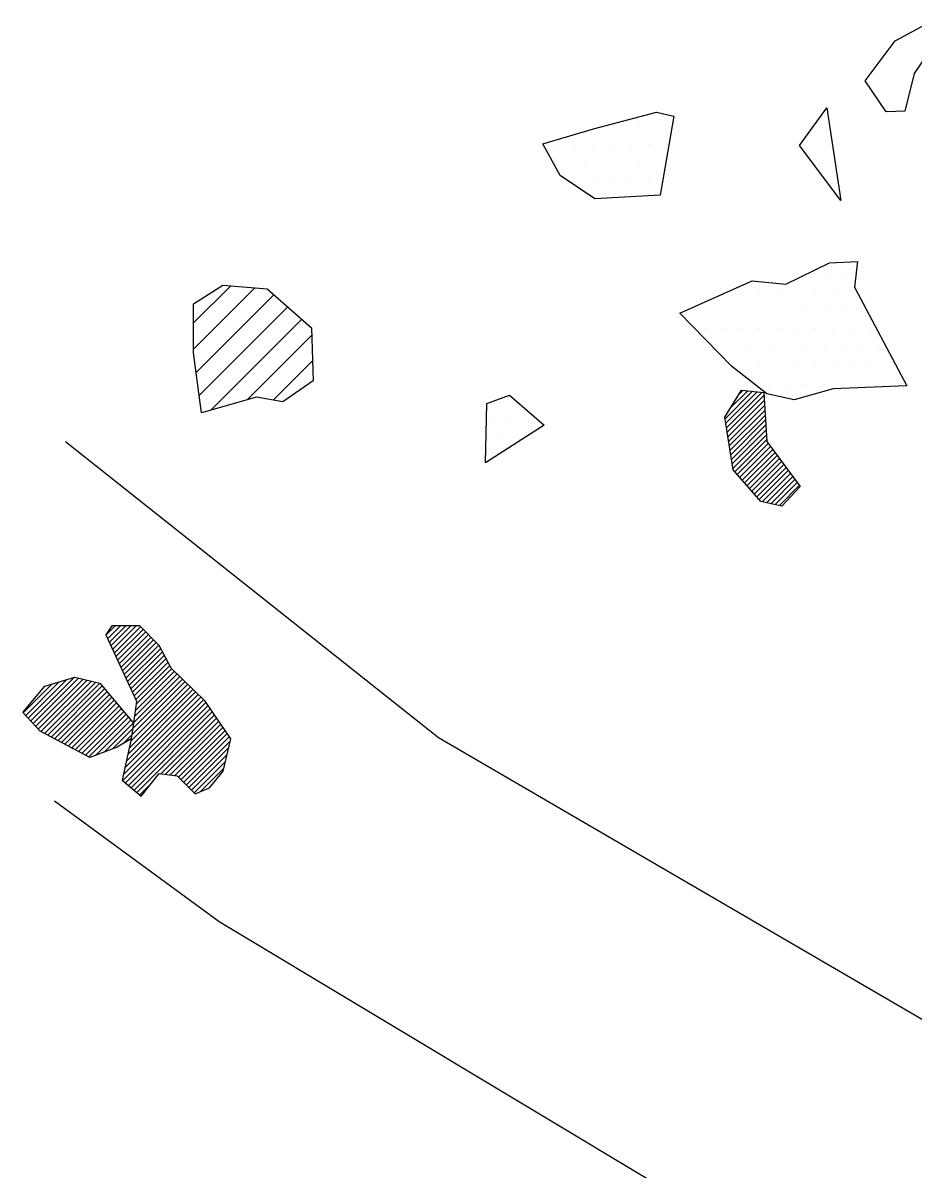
# Model space of a CAD drawing. Header units: metres. Extents: x -12.33 to -9.56, y -16.5 to -11.84.
# Drawn here: x -12.33 to -11.726, y -13.707 to -12.931 of the extents above; entities that cross this region are included whole.
import ezdxf

# ---------------------------------------------------------------- set-up
doc = ezdxf.new("R2010")
doc.units = ezdxf.units.M
doc.header["$LTSCALE"] = 25
doc.header["$MEASUREMENT"] = 0
doc.layers.get('0').update_dxf_attribs({"linetype": 'CONTINUOUS'})
for name, color, linetype in [('BEFUND', 1, 'CONTINUOUS'), ('FEUER', 1, 'CONTINUOUS'), ('KNOCHEN', 2, 'CONTINUOUS'), ('KNOCHENSCHRAFF', 2, 'CONTINUOUS'), ('STEINE', 4, 'CONTINUOUS'), ('STEINESCHRAFF', 4, 'CONTINUOUS')]:
    doc.layers.add(name, color=color, linetype=linetype)

# ---------------------------------------------------------------- blocks, each defined once
blk = doc.blocks.new('*X1')
at = {"color": 0}
for p, q in [((-1185.473, -1319.824), (-1183.615, -1317.966)), ((-1185.426, -1320.13), (-1183.294, -1317.998)), ((-1185.378, -1320.435), (-1182.973, -1318.03)), ((-1185.33, -1320.741), (-1182.829, -1318.24)), ((-1185.118, -1319.115), (-1183.936, -1317.933)), ((-1184.56, -1318.203), (-1184.258, -1317.901)), ((-1185.282, -1321.047), (-1182.809, -1318.573)), ((-1185.235, -1321.353), (-1182.789, -1318.907)), ((-1185.187, -1321.658), (-1182.768, -1319.24)), ((-1185.139, -1321.964), (-1182.748, -1319.573)), ((-1185.091, -1322.27), (-1182.728, -1319.907)), ((-1185.044, -1322.576), (-1182.708, -1320.24)), ((-1184.996, -1322.882), (-1182.688, -1320.573)), ((-1184.948, -1323.187), (-1182.667, -1320.907)), ((-1184.82, -1323.413), (-1182.647, -1321.24)), ((-1184.655, -1323.601), (-1182.541, -1321.488)), ((-1184.489, -1323.789), (-1182.392, -1321.692)), ((-1184.324, -1323.977), (-1182.243, -1321.896)), ((-1184.158, -1324.166), (-1182.093, -1322.1)), ((-1183.993, -1324.354), (-1181.944, -1322.305)), ((-1183.828, -1324.542), (-1181.794, -1322.509)), ((-1183.662, -1324.73), (-1181.645, -1322.713)), ((-1183.497, -1324.918), (-1181.496, -1322.917)), ((-1183.331, -1325.106), (-1181.346, -1323.121)), ((-1183.166, -1325.294), (-1181.197, -1323.325)), ((-1182.962, -1325.444), (-1181.047, -1323.529)), ((-1182.671, -1325.507), (-1180.898, -1323.734)), ((-1182.38, -1325.569), (-1180.749, -1323.938)), ((-1182.089, -1325.632), (-1180.599, -1324.142)), ((-1181.798, -1325.694), (-1180.45, -1324.346)), ((-1227.337, -1334.464), (-1226.707, -1333.834)), ((-1227.225, -1334.705), (-1226.354, -1333.834)), ((-1227.112, -1334.946), (-1226, -1333.834)), ((-1227, -1335.188), (-1225.647, -1333.835)), ((-1226.888, -1335.429), (-1225.294, -1333.835)), ((-1226.776, -1335.67), (-1224.998, -1333.892)), ((-1226.664, -1335.912), (-1224.821, -1334.069)), ((-1226.552, -1336.153), (-1224.645, -1334.246)), ((-1226.439, -1336.394), (-1224.468, -1334.423)), ((-1226.327, -1336.636), (-1224.291, -1334.6)), ((-1226.215, -1336.877), (-1224.115, -1334.777)), ((-1226.103, -1337.119), (-1223.938, -1334.954)), ((-1225.991, -1337.36), (-1223.762, -1335.131)), ((-1225.878, -1337.601), (-1223.63, -1335.353)), ((-1225.766, -1337.843), (-1223.507, -1335.584)), ((-1225.654, -1338.084), (-1223.384, -1335.814)), ((-1225.542, -1338.325), (-1223.261, -1336.045)), ((-1225.43, -1338.567), (-1223.139, -1336.276)), ((-1225.35, -1339.547), (-1222.703, -1336.9)), ((-1225.318, -1338.808), (-1223.016, -1336.507)), ((-1225.293, -1339.137), (-1222.881, -1336.725)), ((-1232.761, -1339.888), (-1230.477, -1337.604)), ((-1232.592, -1340.072), (-1229.973, -1337.453)), ((-1232.423, -1340.256), (-1229.468, -1337.302)), ((-1232.253, -1340.441), (-1229.17, -1337.357)), ((-1232.084, -1340.625), (-1228.886, -1337.426)), ((-1231.915, -1340.809), (-1228.601, -1337.496)), ((-1231.733, -1340.981), (-1228.317, -1337.565)), ((-1231.502, -1341.103), (-1228.032, -1337.634)), ((-1225.582, -1341.194), (-1221.988, -1337.6)), ((-1225.523, -1340.781), (-1222.167, -1337.425)), ((-1225.464, -1340.368), (-1222.345, -1337.25)), ((-1225.407, -1339.958), (-1222.524, -1337.075)), ((-1232.93, -1339.703), (-1230.981, -1337.755)), ((-1231.271, -1341.226), (-1227.752, -1337.707)), ((-1231.04, -1341.349), (-1227.589, -1337.898)), ((-1230.809, -1341.472), (-1227.427, -1338.089)), ((-1230.579, -1341.594), (-1227.265, -1338.281)), ((-1230.348, -1341.717), (-1227.103, -1338.472)), ((-1226.052, -1343.431), (-1221.095, -1338.475)), ((-1225.952, -1342.979), (-1221.274, -1338.3)), ((-1225.853, -1342.526), (-1221.452, -1338.125)), ((-1225.754, -1342.073), (-1221.631, -1337.95)), ((-1225.655, -1341.62), (-1221.81, -1337.775)), ((-1230.117, -1341.84), (-1226.941, -1338.664)), ((-1229.886, -1341.962), (-1226.779, -1338.855)), ((-1229.655, -1342.085), (-1226.616, -1339.046)), ((-1229.424, -1342.208), (-1226.454, -1339.238)), ((-1226.207, -1344.293), (-1220.738, -1338.825)), ((-1226.151, -1343.884), (-1220.917, -1338.65)), ((-1226.015, -1344.455), (-1220.574, -1339.014)), ((-1225.823, -1344.617), (-1220.431, -1339.225)), ((-1229.193, -1342.33), (-1226.292, -1339.429)), ((-1228.963, -1342.453), (-1226.13, -1339.62)), ((-1228.732, -1342.576), (-1225.968, -1339.812)), ((-1228.501, -1342.699), (-1225.805, -1340.003)), ((-1225.631, -1344.778), (-1220.288, -1339.435)), ((-1225.439, -1344.94), (-1220.145, -1339.646)), ((-1225.247, -1345.101), (-1220.002, -1339.857)), ((-1228.041, -1342.592), (-1225.643, -1340.195)), ((-1227.463, -1342.368), (-1225.481, -1340.386)), ((-1226.886, -1342.144), (-1225.523, -1340.781)), ((-1223.62, -1343.829), (-1219.859, -1340.067)), ((-1223.306, -1343.868), (-1219.716, -1340.278)), ((-1222.992, -1343.908), (-1219.573, -1340.488)), ((-1222.678, -1343.947), (-1219.43, -1340.699)), ((-1226.181, -1341.793), (-1225.582, -1341.194)), ((-1222.432, -1344.054), (-1219.287, -1340.91)), ((-1222.256, -1344.231), (-1219.144, -1341.12)), ((-1222.079, -1344.408), (-1219.001, -1341.331)), ((-1221.902, -1344.585), (-1218.936, -1341.619)), ((-1221.726, -1344.762), (-1219.044, -1342.08)), ((-1221.549, -1344.939), (-1219.151, -1342.541)), ((-1221.372, -1345.116), (-1219.259, -1343.003)), ((-1220.944, -1345.041), (-1219.367, -1343.464)), ((-1225.055, -1345.263), (-1224.287, -1344.495))]:
    blk.add_line(p, q, dxfattribs=at)
blk = doc.blocks.new('*X9')
at = {"color": 0}
for p, q in [((-1221.423, -1315.115), (-1217.275, -1310.966)), ((-1221.421, -1313.345), (-1218.903, -1310.827)), ((-1221.24, -1316.7), (-1215.978, -1311.438)), ((-1221.028, -1318.255), (-1215.04, -1312.267)), ((-1220.266, -1319.261), (-1214.101, -1313.096)), ((-1217.788, -1318.551), (-1213.416, -1314.179)), ((-1216.03, -1318.561), (-1213.369, -1315.899))]:
    blk.add_line(p, q, dxfattribs=at)
blk = doc.blocks.new('*X10')
at = {"color": 0}
for p, q in [((-1192.5, -1300), (-1192.5, -1300)), ((-1191.25, -1300), (-1191.25, -1300)), ((-1190, -1300), (-1190, -1300)), ((-1196.875, -1301.25), (-1196.875, -1301.25)), ((-1195.625, -1301.25), (-1195.625, -1301.25)), ((-1194.375, -1301.25), (-1194.375, -1301.25)), ((-1193.125, -1301.25), (-1193.125, -1301.25)), ((-1191.875, -1301.25), (-1191.875, -1301.25)), ((-1190.625, -1301.25), (-1190.625, -1301.25)), ((-1189.375, -1301.25), (-1189.375, -1301.25)), ((-1196.25, -1302.5), (-1196.25, -1302.5)), ((-1195, -1302.5), (-1195, -1302.5)), ((-1193.75, -1302.5), (-1193.75, -1302.5)), ((-1192.5, -1302.5), (-1192.5, -1302.5)), ((-1191.25, -1302.5), (-1191.25, -1302.5)), ((-1190, -1302.5), (-1190, -1302.5)), ((-1195.625, -1303.75), (-1195.625, -1303.75)), ((-1194.375, -1303.75), (-1194.375, -1303.75)), ((-1193.125, -1303.75), (-1193.125, -1303.75)), ((-1191.875, -1303.75), (-1191.875, -1303.75)), ((-1190.625, -1303.75), (-1190.625, -1303.75)), ((-1178.75, -1310), (-1178.75, -1310)), ((-1177.5, -1310), (-1177.5, -1310)), ((-1184.375, -1311.25), (-1184.375, -1311.25)), ((-1183.125, -1311.25), (-1183.125, -1311.25)), ((-1181.875, -1311.25), (-1181.875, -1311.25)), ((-1180.625, -1311.25), (-1180.625, -1311.25)), ((-1179.375, -1311.25), (-1179.375, -1311.25)), ((-1178.125, -1311.25), (-1178.125, -1311.25)), ((-1176.875, -1311.25), (-1176.875, -1311.25)), ((-1187.5, -1312.5), (-1187.5, -1312.5)), ((-1186.25, -1312.5), (-1186.25, -1312.5)), ((-1185, -1312.5), (-1185, -1312.5)), ((-1183.75, -1312.5), (-1183.75, -1312.5)), ((-1182.5, -1312.5), (-1182.5, -1312.5)), ((-1181.25, -1312.5), (-1181.25, -1312.5)), ((-1180, -1312.5), (-1180, -1312.5)), ((-1178.75, -1312.5), (-1178.75, -1312.5)), ((-1177.5, -1312.5), (-1177.5, -1312.5)), ((-1176.25, -1312.5), (-1176.25, -1312.5)), ((-1186.875, -1313.75), (-1186.875, -1313.75)), ((-1185.625, -1313.75), (-1185.625, -1313.75)), ((-1184.375, -1313.75), (-1184.375, -1313.75)), ((-1183.125, -1313.75), (-1183.125, -1313.75)), ((-1181.875, -1313.75), (-1181.875, -1313.75)), ((-1180.625, -1313.75), (-1180.625, -1313.75)), ((-1179.375, -1313.75), (-1179.375, -1313.75)), ((-1178.125, -1313.75), (-1178.125, -1313.75)), ((-1176.875, -1313.75), (-1176.875, -1313.75)), ((-1175.625, -1313.75), (-1175.625, -1313.75)), ((-1186.25, -1315), (-1186.25, -1315)), ((-1185, -1315), (-1185, -1315)), ((-1183.75, -1315), (-1183.75, -1315)), ((-1182.5, -1315), (-1182.5, -1315)), ((-1181.25, -1315), (-1181.25, -1315)), ((-1180, -1315), (-1180, -1315)), ((-1178.75, -1315), (-1178.75, -1315)), ((-1177.5, -1315), (-1177.5, -1315)), ((-1176.25, -1315), (-1176.25, -1315)), ((-1175, -1315), (-1175, -1315)), ((-1184.375, -1316.25), (-1184.375, -1316.25)), ((-1183.125, -1316.25), (-1183.125, -1316.25)), ((-1181.875, -1316.25), (-1181.875, -1316.25)), ((-1180.625, -1316.25), (-1180.625, -1316.25)), ((-1179.375, -1316.25), (-1179.375, -1316.25)), ((-1178.125, -1316.25), (-1178.125, -1316.25)), ((-1176.875, -1316.25), (-1176.875, -1316.25)), ((-1175.625, -1316.25), (-1175.625, -1316.25)), ((-1174.375, -1316.25), (-1174.375, -1316.25)), ((-1182.5, -1317.5), (-1182.5, -1317.5)), ((-1181.25, -1317.5), (-1181.25, -1317.5)), ((-1180, -1317.5), (-1180, -1317.5)), ((-1178.75, -1317.5), (-1178.75, -1317.5)), ((-1177.5, -1317.5), (-1177.5, -1317.5)), ((-1176.25, -1317.5), (-1176.25, -1317.5)), ((-1175, -1317.5), (-1175, -1317.5)), ((-1173.75, -1317.5), (-1173.75, -1317.5)), ((-1200.625, -1318.75), (-1200.625, -1318.75)), ((-1201.25, -1320), (-1201.25, -1320)), ((-1200, -1320), (-1200, -1320)), ((-1198.75, -1320), (-1198.75, -1320)), ((-1200.625, -1321.25), (-1200.625, -1321.25)), ((-1199.375, -1321.25), (-1199.375, -1321.25)), ((-1201.25, -1322.5), (-1201.25, -1322.5))]:
    blk.add_line(p, q, dxfattribs=at)

msp = doc.modelspace()

# ---------------------------------------------------------------- linework, layer by layer
at = {"layer": 'BEFUND'}
for points in [[(-12.30082, -13.21359), (-12.04853, -13.41388), (-11.67968, -13.62853), (-11.30932, -13.85591), (-11.17218, -13.93233)], [(-11.27294, -14.14114), (-11.37213, -14.06404), (-11.66619, -13.89324), (-11.89051, -13.7225), (-12.19678, -13.53845), (-12.30818, -13.4569)]]:
    msp.add_lwpolyline(points, dxfattribs=at)
at = {"layer": 'KNOCHEN'}
for points in [[(-11.84933, -13.23285), (-11.85489, -13.19721), (-11.84368, -13.1789), (-11.82841, -13.18044), (-11.8264, -13.21353), (-11.80404, -13.24409), (-11.81626, -13.25731), (-11.83051, -13.25425), (-11.84933, -13.23285)], [(-12.25622, -13.4147), (-12.26235, -13.44269), (-12.24964, -13.45339), (-12.23741, -13.43813), (-12.22519, -13.43967), (-12.21299, -13.4519), (-12.20331, -13.44784), (-12.19414, -13.43665), (-12.18903, -13.41476), (-12.20631, -13.3893), (-12.22919, -13.36688), (-12.23733, -13.3516), (-12.25055, -13.33835), (-12.26938, -13.33833), (-12.27346, -13.34444), (-12.25263, -13.38925), (-12.25468, -13.40401)], [(-12.25622, -13.4147), (-12.2659, -13.42029), (-12.28423, -13.4274), (-12.31781, -13.40955), (-12.3295, -13.39682), (-12.31472, -13.37901), (-12.29436, -13.37292), (-12.27756, -13.37701), (-12.25468, -13.40401), (-12.25622, -13.4147)]]:
    msp.add_lwpolyline(points, dxfattribs=at)
at = {"layer": 'STEINE'}
for points in [[(-11.74577, -12.99065), (-11.76, -12.96976), (-11.73961, -12.9428), (-11.7172, -12.93061), (-11.71162, -12.94232), (-11.72691, -12.9647), (-11.73304, -12.99015), (-11.74577, -12.99065)], [(-11.77637, -13.05068), (-11.80433, -13.0135), (-11.78598, -12.98806), (-11.77637, -13.05068)], [(-11.89853, -13.04701), (-11.94282, -13.04951), (-11.96622, -13.03371), (-11.97791, -13.01232), (-11.94379, -13.00217), (-11.90102, -12.99101), (-11.88932, -12.99357), (-11.89853, -13.04701)], [(-11.88537, -13.12694), (-11.83648, -13.10509), (-11.81358, -13.10715), (-11.78404, -13.09293), (-11.76521, -13.09193), (-11.76726, -13.10923), (-11.73169, -13.17595), (-11.78158, -13.17794), (-11.80805, -13.18555), (-11.82637, -13.18146), (-11.85028, -13.1626), (-11.88537, -13.12694)], [(-12.20867, -13.19433), (-12.21423, -13.15361), (-12.2142, -13.12052), (-12.19434, -13.10781), (-12.16431, -13.11038), (-12.1343, -13.13688), (-12.13331, -13.17252), (-12.15369, -13.18675), (-12.1715, -13.18368), (-12.20867, -13.19433)], [(-12.0168, -13.22811), (-12.01574, -13.1879), (-12.00046, -13.18231), (-11.97707, -13.2027), (-12.0168, -13.22811)]]:
    msp.add_lwpolyline(points, dxfattribs=at)

# ---------------------------------------------------------------- block references
at = {"layer": 'FEUER', "xscale": 0.01, "yscale": 0.01, "zscale": 0.01}
msp.add_blockref('*X9', (0, 0), dxfattribs=at)
at = {"layer": 'KNOCHENSCHRAFF', "xscale": 0.01, "yscale": 0.01, "zscale": 0.01}
msp.add_blockref('*X1', (0, 0), dxfattribs=at)
at = {"layer": 'STEINESCHRAFF', "xscale": 0.01, "yscale": 0.01, "zscale": 0.01}
msp.add_blockref('*X10', (0, 0), dxfattribs=at)

doc.saveas('drawing.dxf')
